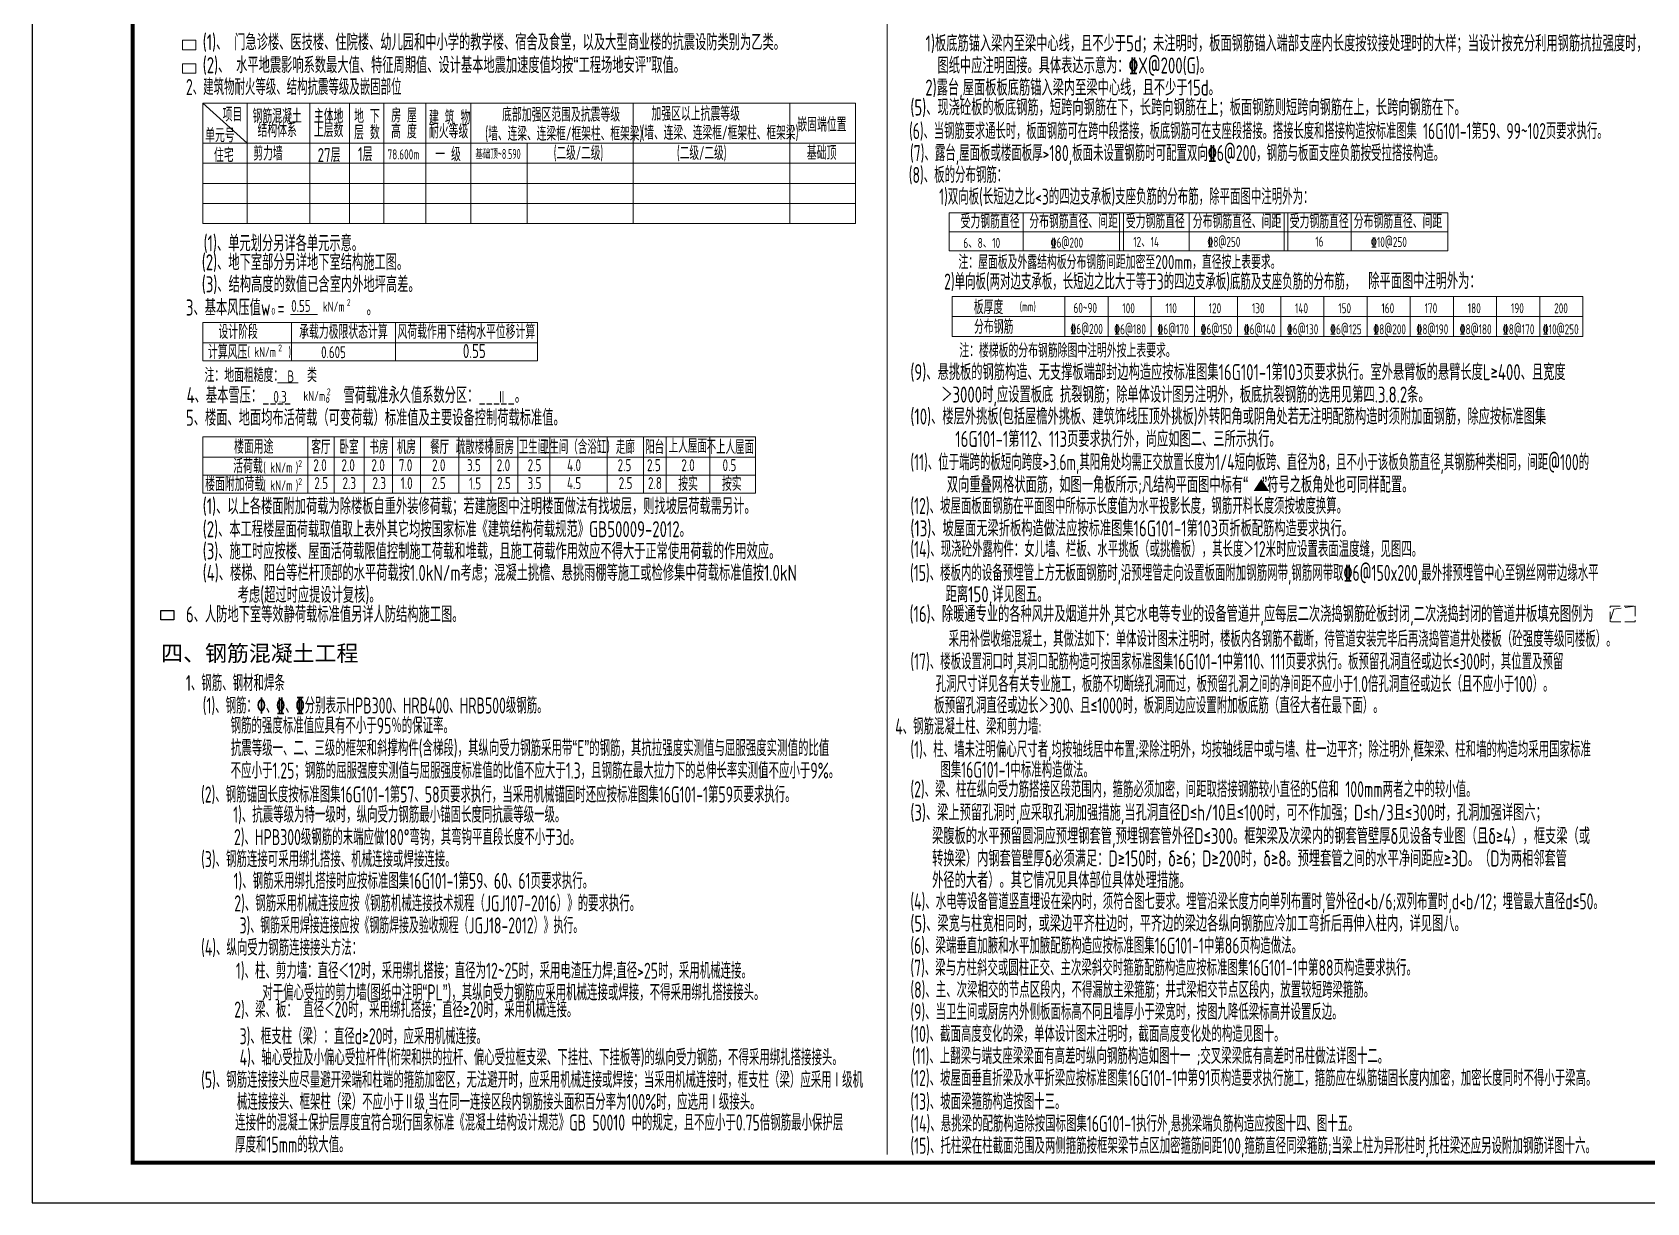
# Model space of a CAD drawing. Extents: x 5874492 to 7194610, y -939842 to -279257.
# Drawn here: x 5925904 to 5966118, y -599740 to -570574 of the extents above; entities that cross this region are included whole.
import ezdxf
from ezdxf.enums import TextEntityAlignment as Align

# ---------------------------------------------------------------- set-up
doc = ezdxf.new("R2010")
doc.units = 0
doc.header["$LTSCALE"] = 1000
doc.linetypes.add('DASH', pattern=[0.35, 0.25, -0.1])
doc.layers.add('S-通用-TAB', color=7, linetype='Continuous', lineweight=20)
doc.layers.add('S-通用-TEXT', color=7, linetype='Continuous', lineweight=20)
doc.layers.add('Y-云图图框', color=7, linetype='Continuous')
doc.styles.add('-黑体', font='', dxfattribs={"width": 0.8})
doc.styles.add('_YT_Name', font='', dxfattribs={"width": 0.8})
doc.styles.add('_YT_Sign_Text', font='ros.shx', dxfattribs={"width": 0.8, "bigfont": 'hztxt.shx'})
doc.styles.add('DIM_FONT', font='tssdeng.shx', dxfattribs={"width": 0.7, "bigfont": 'tssdchn.shx'})
doc.styles.get("Standard").update_dxf_attribs({"font": 'gbenor.shx', "bigfont": 'gbcbig.shx'})
doc.styles.add('TSSD_Rein', font='tssdeng.shx', dxfattribs={"width": 0.7, "bigfont": 'hztxt.shx'})
doc.styles.get('-黑体').set_extended_font_data('SimHei')
doc.styles.get('_YT_Name').set_extended_font_data('SimHei')

# ---------------------------------------------------------------- blocks, each defined once
blk = doc.blocks.new('ECMCTK_A1_横_单行图名--0')
at = {"color": 4}
blk.add_lwpolyline([(0, 0), (841, 0), (841, 594), (0, 594)], close=True, dxfattribs=at)
at = {"const_width": 1}
blk.add_lwpolyline([(25, 10), (831, 10), (831, 584), (25, 584)], close=True, dxfattribs=at)
at = {"color": 80, "flags": 3}
for tag, height, p in [('YTHQINS', 3, (34.31, 585.5)), ('ECMCKEY', 3, (292.07, 288.23)), ('YTTQINS', 5.62, (848.03, 12.81)), ('YTFRAME', 3, (652.76, 5.84)), ('YTBARCODE_T1', 3, (749.78, 5.95))]:
    blk.add_attdef(tag, text='', height=height, dxfattribs=at).set_placement(p, align=Align.MIDDLE_CENTER)
for tag, height, style, width, p in [('审查批准号', 4, '_YT_Sign_Text', 0.8, (761.06, 43.81)), ('工程号', 4, '_YT_Sign_Text', 0.5, (804.08, 44.12)), ('设计单位', 6, '_YT_Name', 0.8, (623.75, 38.6)), ('证书编号', 4, '_YT_Sign_Text', 0.8, (708.87, 43.81)), ('建设单位', 4, '_YT_Sign_Text', 0.8, (734.96, 36.11)), ('阶段', 4, '_YT_Sign_Text', 0.8, (804.08, 35.81)), ('项目号', 4, '_YT_Sign_Text', 0.5, (822.08, 33.72)), ('项目名称', 4, '_YT_Sign_Text', 0.8, (734.96, 28.11)), ('专业', 4, '_YT_Sign_Text', 0.8, (804.08, 27.31)), ('图纸名称', 4.5, '_YT_Name', 0.8, (735.39, 15.06)), ('图纸编号', 4, '_YT_Sign_Text', 0.5, (803.93, 19.36)), ('出图比例', 4.2, '_YT_Sign_Text', 0.8, (681.82, 11.78)), ('日期', 4, '_YT_Sign_Text', 0.5, (803.88, 12.13)), ('版本号', 4, '_YT_Sign_Text', 0.8, (822.08, 13))]:
    blk.add_attdef(tag, text='', height=height, dxfattribs=dict(style=style, width=width)).set_placement(p, align=Align.CENTER)
at = {"style": '_YT_Sign_Text', "width": 0.8, "flags": 3}
for tag, p, height in [('[审定人]', (590.95, 27.81), 4.1), ('{审定人}', (605.87, 26.45), 6.24), ('[校对人]', (642.23, 27.82), 4.1), ('{校对人}', (658.35, 26.53), 6.24), ('[审核人]', (591.01, 19.76), 4.1), ('{审核人}', (606.98, 18.44), 6.24), ('[设计人]', (642.47, 20.21), 4.1), ('{设计人}', (658.48, 18.54), 6.24), ('[项目负责人]', (590.78, 12.01), 4.1), ('{项目负责人}', (608.28, 10.72), 6.24), ('[专业负责人]', (642.74, 11.77), 4.1), ('{专业负责人}', (658.58, 10.36), 6.24)]:
    blk.add_attdef(tag, p, '', height=height, dxfattribs=at)
at = {"color": 80, "flags": 3}
for tag, p in [('YTBZSIT', (25, 10)), ('EXT_TK_LEFT', (25, 10)), ('YTQRCODE', (551.04, 11.91))]:
    blk.add_attdef(tag, p, '', height=3, dxfattribs=at)

msp = doc.modelspace()

# ---------------------------------------------------------------- hatches: boundary and pattern name
at = {"layer": 'S-通用-TEXT'}
msp.add_hatch(color=1, dxfattribs=at).paths.add_polyline_path([(5956663.5, -581986.1), (5956681.7, -581986.1), (5956518.2, -581732.1), (5956354.7, -581986.1)])

# ---------------------------------------------------------------- linework, layer by layer
at = {"color": 1}
msp.add_lwpolyline([(5929108.5, -584979.7), (5929433.4, -584979.7), (5929433.4, -585213.3), (5929108.5, -585213.3)], close=True, dxfattribs=at)
at = {"layer": 'S-通用-TAB'}
for p, q in [((5947196.6, -541339.5), (5947196.6, -598539.5)), ((5947196.6, -541339.5), (5947196.6, -598457.5)), ((5930149.9, -572339.5), (5946413, -572339.5)), ((5930149.9, -572339.5), (5930149.9, -575339.5)), ((5931260.1, -573339.5), (5930149.9, -572339.5)), ((5931260.1, -572339.5), (5931260.1, -575339.5)), ((5932817.1, -572339.5), (5932817.1, -575339.5)), ((5933805.7, -572339.5), (5933805.7, -575339.5)), ((5934658.3, -572339.5), (5934658.3, -575339.5)), ((5935704.7, -572339.5), (5935704.7, -575339.5)), ((5936830.4, -572339.5), (5936830.4, -575339.5)), ((5940873.7, -572339.5), (5940873.7, -575339.5)), ((5944774.6, -572339.5), (5944774.6, -575339.5)), ((5944774.6, -572339.5), (5944774.6, -575339.5)), ((5946413, -572339.5), (5946413, -575339.5)), ((5930149.9, -573339.5), (5946413, -573339.5)), ((5938231.1, -573339.5), (5938231.1, -575339.5)), ((5930149.9, -573839.5), (5946413, -573839.5)), ((5930149.9, -574339.5), (5946413, -574339.5)), ((5930149.9, -574839.5), (5946413, -574839.5)), ((5930149.9, -575339.5), (5946413, -575339.5)), ((5948741.7, -576020.6), (5948741.7, -575070.7)), ((5948742.2, -575070.2), (5961166.6, -575070.2)), ((5949795.1, -575382.5), (5949795.6, -575382)), ((5949795.1, -575382.5), (5949795.6, -575382)), ((5950586.1, -576020.6), (5950586.1, -575070.2)), ((5952988.3, -576020.6), (5952988.3, -575070.2)), ((5953082.2, -576020.6), (5953082.2, -575070.2)), ((5954721.9, -576020.6), (5954721.9, -575070.2)), ((5957088.4, -576020.6), (5957088.4, -575070.7)), ((5957182.2, -576020.6), (5957182.2, -575070.7)), ((5958754.1, -575070.2), (5958754.1, -576020.6)), ((5961166.6, -575070.2), (5961167.1, -575070.7)), ((5961166.6, -575070.2), (5961167.1, -575070.7)), ((5961166.6, -575070.2), (5961167.1, -575070.7)), ((5961167.1, -576020.6), (5961167.1, -575070.7)), ((5948741.7, -575550.8), (5961167.1, -575550.8)), ((5948741.7, -576020.6), (5961167.1, -576020.6)), ((5948819.4, -577158.5), (5948819.9, -577158)), ((5948819.4, -577158.5), (5948819.4, -578154.9)), ((5948819.9, -577158), (5964530.7, -577158)), ((5948819.9, -577158), (5948819.9, -578154.4)), ((5951624, -577158), (5951624, -578155.4)), ((5952699.5, -577158), (5952699.5, -578155.4)), ((5953775.1, -577158), (5953775.1, -578155.4)), ((5954850.6, -577158), (5954850.6, -578155.4)), ((5955926.2, -577158), (5955926.2, -578155.4)), ((5957001.8, -577158), (5957001.8, -578155.4)), ((5958077.3, -577158), (5958077.3, -578155.4)), ((5959152.9, -577158), (5959152.9, -578155.4)), ((5960228.5, -577158), (5960228.5, -578155.4)), ((5961304, -577158), (5961304, -578155.4)), ((5962379.6, -577158), (5962379.6, -578155.4)), ((5963455.2, -577158), (5963455.2, -578155.4)), ((5964530.7, -577158), (5964530.7, -578155.4)), ((5930149.9, -577806.3), (5930149.9, -578763)), ((5930149.9, -577806.3), (5938490.4, -577806.3)), ((5932359.3, -578763), (5932359.3, -577806.3)), ((5934952, -578763), (5934952, -577806.3)), ((5938490.4, -577806.3), (5938490.4, -578763)), ((5948819.4, -577656.7), (5964530.7, -577656.7)), ((5948819.9, -578155.4), (5964530.7, -578155.4)), ((5930149.9, -578316.3), (5938490.4, -578316.3)), ((5930149.9, -578763), (5938490.4, -578763)), ((5943920.3, -580653.2), (5930149.9, -580653.2)), ((5930149.9, -580653.2), (5930149.9, -582056.9)), ((5932767, -580653.2), (5932767, -582056.9)), ((5932767, -580653.2), (5932767, -582056.9)), ((5933420.6, -580653.2), (5933420.6, -582056.9)), ((5934167, -580653.2), (5934167, -582056.9)), ((5934874.1, -580653.2), (5934874.1, -582056.9)), ((5935574.1, -580653.2), (5935574.1, -582056.9)), ((5936526.8, -580653.2), (5936526.8, -582056.9)), ((5937327.3, -580653.2), (5937327.3, -582056.9)), ((5937997.9, -580653.2), (5937997.9, -582056.9)), ((5938794.6, -580653.2), (5938794.6, -582056.9)), ((5940226, -580653.2), (5940226, -582056.9)), ((5941127.7, -580653.2), (5941127.7, -582056.9)), ((5941689.9, -580653.2), (5941689.9, -582056.9)), ((5942779.4, -580653.2), (5942779.4, -582056.9)), ((5943920.3, -580653.2), (5943920.3, -582056.9)), ((5943920.3, -580653.2), (5943920.3, -582056.9)), ((5943920.3, -582056.9), (5943920.3, -580653.2)), ((5930149.9, -581163.2), (5943920.3, -581163.2)), ((5930149.9, -581609.9), (5943920.3, -581609.9)), ((5930149.9, -582056.9), (5943920.3, -582056.9))]:
    msp.add_line(p, q, dxfattribs=at)
at = {"layer": 'S-通用-TEXT', "color": 1}
for points in [[(5929649.1, -570774.7), (5929974, -570774.7), (5929974, -571008.4), (5929649.1, -571008.4)], [(5929649.1, -571356.5), (5929974, -571356.5), (5929974, -571590.2), (5929649.1, -571590.2)]]:
    msp.add_lwpolyline(points, close=True, dxfattribs=at)
at = {"layer": 'S-通用-TEXT', "color": 4}
msp.add_lwpolyline([(5932337.4, -577610), (5933009.6, -577610)], dxfattribs=at)
at = {"layer": 'S-通用-TEXT'}
msp.add_lwpolyline([(5932015.5, -579312.9), (5932527.4, -579312.9)], dxfattribs=at)
at = {"layer": 'S-通用-TEXT', "const_width": 30}
msp.add_lwpolyline([(5956663.5, -581986.1), (5956354.7, -581986.1), (5956518.2, -581732.1), (5956681.7, -581986.1), (5956372.9, -581986.1)], dxfattribs=at)
at = {"layer": 'S-通用-TEXT', "linetype": 'DASH'}
for points in [[(5965827, -584874.2), (5965295.8, -584949.5), (5965206.2, -585265.3)], [(5965206.2, -585265.3), (5965206.2, -584874.2), (5965827, -584874.2), (5965827, -585265.3), (5965206.2, -585265.3)]]:
    msp.add_lwpolyline(points, dxfattribs=at)

# ---------------------------------------------------------------- block references
at = {"layer": 'Y-云图图框', "xscale": 100, "yscale": 100, "zscale": 100}
msp.add_blockref('ECMCTK_A1_横_单行图名--0', (5925904, -599739.5), dxfattribs=at)

# ---------------------------------------------------------------- texts
at = {"layer": 'S-通用-TEXT', "color": 2, "style": 'TSSD_Rein', "width": 0.7}
msp.add_text('(1)、 门急诊楼、医技楼、住院楼、幼儿园和中小学的教学楼、宿舍及食堂，以及大型商业楼的抗震设防类别为乙类。', height=400, rotation=0, dxfattribs=at).set_placement((5930149.9, -571021.6))
at = {"layer": 'S-通用-TEXT', "color": 6, "ltscale": 99, "style": 'TSSD_Rein', "width": 0.7}
for s, p in [('1)板底筋锚入梁内至梁中心线，且不少于5d；未注明时，板面钢筋锚入端部支座内长度按铰接处理时的大样；当设计按充分利用钢筋抗拉强度时，', (5948155.7, -571052)), ('图纸中应注明固接。具体表达示意为：\x84X@200(G)。', (5948452, -571602)), ('2)露台,屋面板板底筋锚入梁内至梁中心线，且不少于15d。', (5948148.7, -572152))]:
    msp.add_text(s, height=400, rotation=0, dxfattribs=at).set_placement(p)
at = {"layer": 'S-通用-TEXT', "style": 'TSSD_Rein'}
for s, height, width, p in [('(2)、 水平地震影响系数最大值、特征周期值、设计基本地震加速度值均按“工程场地安评”取值。', 400, 0.7, (5930149.9, -571593.5)), ('(5)、现浇砼板的板底钢筋，短跨向钢筋在下，长跨向钢筋在上；板面钢筋则短跨向钢筋在上，长跨向钢筋在下。', 400, 0.7, (5947777.4, -572648.4)), ('项目', 350, 0.7, (5930644.3, -572798.6)), ('建 筑 物', 350, 0.7, (5935784.6, -572869.1)), ('底部加强区范围及抗震等级 ', 350, 0.7, (5937606.6, -572801.9)), ('加强区以上抗震等级 ', 350, 0.7, (5941327.1, -572779.3)), ('单元号', 350, 0.7, (5930209.9, -573318.5)), ('耐火等级', 350, 0.7, (5935784.6, -573219.1)), ('一 级', 350, 0.7, (5935941.6, -573790.1)), ('基础顶~8.590', 250, 0.55, (5936943.6, -573730.7)), ('(二级/二级)', 350, 0.55, (5938892.9, -573758)), ('(二级/二级)', 350, 0.55, (5941963.4, -573758)), ('78.600m', 250, 0.7, (5934752.5, -573741.2)), ('受力钢筋直径', 350, 0.7, (5949027.5, -575461)), ('分布钢筋直径、间距', 350, 0.7, (5950739.3, -575461)), ('受力钢筋直径', 350, 0.7, (5953143.1, -575461)), ('分布钢筋直径、间距', 350, 0.7, (5954810.4, -575461)), ('受力钢筋直径', 350, 0.7, (5957226.1, -575461)), ('分布钢筋直径、间距', 350, 0.7, (5958820.6, -575461)), ('(1)、单元划分另详各单元示意。', 400, 0.7, (5930171, -576033.5)), ('(2)、地下室部分另详地下室结构施工图。', 400, 0.7, (5930125.7, -576505.3)), ('     注：屋面板及外露结构板分布钢筋间距加密至200mm，直径按上表要求。', 350, 0.7, (5948230.6, -576475.4)), ('(3)、结构高度的数值已含室内外地坪高差。', 400, 0.7, (5930125.7, -577055.3)), ('除平面图中注明外为：  ', 400, 0.7, (5959181.3, -576973.3)), ('板厚度', 350, 0.7, (5949355.4, -577599.3)), ('(mm)', 228.57, 0.7, (5950500, -577526.7)), (' 分布钢筋 ', 350, 0.7, (5949213.7, -578087.7)), ('     注：楼梯板的分布钢筋除图中注明外按上表要求。', 350, 0.7, (5948251.8, -578679)), ('4、基本雪压：____     。 雪荷载准永久值系数分区：_____。', 400, 0.7, (5929747.6, -579818)), ('5、楼面、地面均布活荷载（可变荷载）标准值及主要设备控制荷载标准值。 ', 400, 0.7, (5929731.4, -580379.9)), ('双向重叠网格状面筋，如图一角板所示;凡结构平面图中标有“  ”符号之板角处也可同样配置。', 400, 0.7, (5948685.4, -582047.7)), ('(1)、以上各楼面附加荷载为除楼板自重外装修荷载；若建施图中注明楼面做法有找坡层，则找坡层荷载需另计。', 400, 0.7, (5930149.9, -582584.3)), ('(2)、本工程楼屋面荷载取值取上表外其它均按国家标准《建筑结构荷载规范》GB50009-2012。', 400, 0.7, (5930149.9, -583156.2)), ('(3)、施工时应按楼、屋面活荷载限值控制施工荷载和堆载，且施工荷载作用效应不得大于正常使用荷载的作用效应。', 400, 0.7, (5930149.9, -583706.2)), ('(4)、楼梯、阳台等栏杆顶部的水平荷载按1.0kN/m考虑；混凝土挑檐、悬挑雨棚等施工或检修集中荷载标准值按1.0kN', 400, 0.7, (5930149.9, -584244.8)), ('考虑(超过时应提设计复核)。', 400, 0.7, (5931020.3, -584794.8)), ('6、人防地下室等效静荷载标准值另详人防结构施工图。', 400, 0.7, (5929731.4, -585278.5)), ('(16)、除暖通专业的各种风井及烟道井外,其它水电等专业的设备管道井,应每层二次浇捣钢筋砼板封闭,二次浇捣封闭的管道井板填充图例为', 400, 0.7, (5947755.2, -585269.4)), ('采用补偿收缩混凝土，其做法如下：单体设计图未注明时，楼板内各钢筋不截断，待管道安装完毕后再浇捣管道井处楼板（砼强度等级同楼板）。', 400, 0.65, (5948729.2, -585890.9)), ('(17)、楼板设置洞口时,其洞口配筋构造可按国家标准图集16G101-1中第110、111页要求执行。板预留孔洞直径或边长≤300时，其位置及预留', 400, 0.65, (5947777.1, -586454.4))]:
    msp.add_text(s, height=height, rotation=0, dxfattribs=dict(at, width=width)).set_placement(p)
at = {"layer": 'S-通用-TEXT', "ltscale": 99, "style": 'TSSD_Rein'}
for s, width, p in [('2、建筑物耐火等级、结构抗震等级及嵌固部位', 0.65, (5929731.4, -572139.5)), ('(6)、当钢筋要求通长时，板面钢筋可在跨中段搭接，板底钢筋可在支座段搭接。搭接长度和搭接构造按标准图集 16G101-1第59、99~102页要求执行。', 0.64, (5947745.9, -573236.6)), ('(7)、露台,屋面板或楼面板厚>180,板面未设置钢筋时可配置双向\x846@200，钢筋与板面支座负筋按受拉搭接构造。', 0.65, (5947768.1, -573784.5)), ('(8)、板的分布钢筋：', 0.65, (5947736.7, -574328.6)), ('1)双向板(长短边之比<3的四边支承板)支座负筋的分布筋，除平面图中注明外为：  ', 0.65, (5948492.7, -574869.6)), ('2)单向板(两对边支承板，长短边之比大于等于3的四边支承板)底筋及支座负筋的分布筋， ', 0.65, (5948616.6, -576985.9)), ('      ＞3000时,应设置板底 抗裂钢筋；除单体设计图另注明外，板底抗裂钢筋的选用见第四.3.8.2条。', 0.7, (5947525.6, -579803.1)), ('(11)、位于端跨的板短向跨度>3.6m,其阳角处均需正交放置长度为1/4短向板跨、直径为8，且不小于该板负筋直径,其钢筋种类相同，间距@100的', 0.65, (5947777.1, -581487)), ('(12)、坡屋面板面钢筋在平面图中所标示长度值为水平投影长度，钢筋开料长度须按坡度换算。', 0.65, (5947777.1, -582577.1)), ('(14)、现浇砼外露构件：女儿墙、栏板、水平挑板（或挑檐板），其长度＞12米时应设置表面温度缝，见图四。', 0.65, (5947777.1, -583652.9)), ('1、钢筋、钢材和焊条 ', 0.65, (5929731.4, -586989.5)), ('(1)、柱、墙未注明偏心尺寸者,均按轴线居中布置;梁除注明外，均按轴线居中或与墙、柱一边平齐；除注明外,框架梁、柱和墙的构造均采用国家标准', 0.65, (5947777.1, -588641.5)), ('图集16G101-1中标准构造做法。', 0.65, (5948522.5, -589151.1)), ('(2)、梁、柱在纵向受力筋搭接区段范围内，箍筋必须加密，间距取搭接钢筋较小直径的5倍和 100mm两者之中的较小值。', 0.65, (5947778.4, -589637.1)), ('：', 0.65, (5932754.9, -592630.3)), ('(4)、水电等设备管道竖直埋设在梁内时，须符合图七要求。埋管沿梁长度方向单列布置时,管外径d<b/6;双列布置时,d<b/12；埋管最大直径d≤50。', 0.65, (5947777.1, -592432.8)), ('(4)、纵向受力钢筋连接接头方法：', 0.65, (5930110.1, -593582.2)), ('(6)、梁端垂直加腋和水平加腋配筋构造应按标准图集16G101-1中第86页构造做法。', 0.65, (5947777.4, -593532.8)), ('1)、柱、剪力墙：直径＜12时，采用绑扎搭接；直径为12~25时，采用电渣压力焊;直径>25时，采用机械连接。', 0.65, (5930975.8, -594159.3)), ('(7)、梁与方柱斜交或圆柱正交、主次梁斜交时箍筋配筋构造应按标准图集16G101-1中第88页构造要求执行。', 0.65, (5947777.4, -594082.8)), ('对于偏心受拉的剪力墙(图纸中注明“PL”)，其纵向受力钢筋应采用机械连接或焊接，不得采用绑扎搭接接头。', 0.65, (5931632, -594700.5)), ('(8)、主、次梁相交的节点区段内，不得漏放主梁箍筋；井式梁相交节点区段内，放置较短跨梁箍筋。', 0.65, (5947777.4, -594632.8)), ('(9)、当卫生间或厨房内外侧板面标高不同且墙厚小于梁宽时，按图九降低梁标高并设置反边。', 0.65, (5947777.4, -595182.8)), ('     3)、框支柱（梁）：直径d≥20时，应采用机械连接。', 0.65, (5930280.4, -595791.4)), ('(10)、截面高度变化的梁，单体设计图未注明时，截面高度变化处的构造见图十。', 0.65, (5947777.1, -595732.8)), ('     4)、轴心受拉及小偏心受拉杆件(桁架和拱的拉杆、偏心受拉框支梁、下挂柱、下挂板等)的纵向受力钢筋，不得采用绑扎搭接接头。', 0.65, (5930280.4, -596319.2)), ('(11)、上翻梁与端支座梁梁面有高差时纵向钢筋构造如图十一 ;交叉梁梁底有高差时吊柱做法详图十二。', 0.65, (5947817, -596282.8)), ('(5)、钢筋连接接头应尽量避开梁端和柱端的箍筋加密区，无法避开时，应采用\x91机械连接或焊接；当采用机械连接时，框支柱（梁）应采用Ⅰ级机', 0.65, (5930110.2, -596876.3)), ('(12)、坡屋面垂直折梁及水平折梁应按标准图集16G101-1中第91页构造要求执行施工，箍筋应在纵筋锚固长度内加密，加密长度同时不得小于梁高。', 0.65, (5947777.1, -596832.8)), ('(13)、坡面梁箍筋构造按图十三。', 0.65, (5947777.1, -597419.1)), ('(14)、悬挑梁的配筋构造除按国标图集16G101-1执行外,悬挑梁端负筋构造应按图十四、图十五。', 0.65, (5947777.1, -597969.1)), ('(15)、托柱梁在柱截面范围及两侧箍筋按框架梁节点区加密箍筋间距100,箍筋直径同梁箍筋;当梁上柱为异形柱时,托柱梁还应另设附加钢筋详图十六。', 0.65, (5947777.1, -598519.1))]:
    msp.add_text(s, height=400, rotation=0, dxfattribs=dict(at, width=width)).set_placement(p)
at = {"layer": 'S-通用-TEXT', "style": 'TSSD_Rein', "width": 0.7}
for s, p in [('钢筋混凝土', (5932004.5, -572664.5)), ('主体地', (5933286.4, -572664.5)), ('地 下', (5934239.9, -572664.5)), ('结构体系', (5932004.5, -573014.5)), ('上层数', (5933286.4, -573014.5)), ('层 数', (5934239.9, -573070.7))]:
    msp.add_text(s, height=350, rotation=0, dxfattribs=at).set_placement(p, align=Align.MIDDLE_CENTER)
for s, p in [('房 屋', (5934844.2, -572645.3)), ('高 度', (5934844.2, -573045.9))]:
    msp.add_text(s, height=350, rotation=0, dxfattribs=at).set_placement(p, align=Align.MIDDLE_LEFT)
at = {"layer": 'S-通用-TEXT', "color": 6, "style": 'TSSD_Rein'}
for s, height, width, p in [('(墙、连梁、连梁框/框架柱、框架梁)', 350, 0.6, (5937186.6, -573277.3)), ('(墙、连梁、连梁框/框架柱、框架梁)', 350, 0.6, (5941074.9, -573254.3)), ('3、基本风压值w =            。', 400, 0.7, (5929731.4, -577634.1))]:
    msp.add_text(s, height=height, rotation=0, dxfattribs=dict(at, width=width)).set_placement(p)
at = {"layer": 'S-通用-TEXT', "color": 7, "style": 'TSSD_Rein'}
for s, height, width, p in [('嵌固端位置', 350, 0.7, (5944960.7, -573048)), ('基础顶', 350, 0.7, (5945197.5, -573754)), ('6、8、10', 250, 0.7, (5949095.6, -575948.2)), ('\x846@200', 250, 0.7, (5951269.2, -575942.3)), ('12、14', 250, 0.7, (5953328.2, -575921.9)), ('\x848@250', 250, 0.7, (5955173.2, -575921.9)), ('16', 250, 0.7, (5957863.7, -575914.8)), ('\x8410@250', 250, 0.7, (5959248.3, -575926.3)), ('60~90', 250, 0.7, (5951839.2, -577567.6)), ('100', 250, 0.7, (5953057.2, -577574.9)), ('110', 250, 0.7, (5954132.7, -577574.9)), ('120', 250, 0.7, (5955208.3, -577574.9)), ('130', 250, 0.7, (5956283.8, -577574.9)), ('140', 250, 0.7, (5957359.4, -577574.9)), ('150', 250, 0.7, (5958435, -577574.9)), ('160', 250, 0.7, (5959510.5, -577574.9)), ('170', 250, 0.7, (5960586.1, -577574.9)), ('180', 250, 0.7, (5961661.7, -577574.9)), ('190', 250, 0.7, (5962737.2, -577574.9)), ('200', 250, 0.7, (5963812.8, -577574.9)), ('\x846@200', 250, 0.7, (5951759.7, -578090.6)), ('\x846@180', 250, 0.7, (5952851.5, -578099.1)), ('\x846@170', 250, 0.7, (5953927.1, -578099.1)), ('\x846@150', 250, 0.7, (5955002.7, -578099.1)), ('\x846@140', 250, 0.7, (5956078.2, -578099.1)), ('\x846@130', 250, 0.7, (5957153.8, -578099.1)), ('\x846@125', 250, 0.7, (5958229.3, -578099.1)), ('\x848@200', 250, 0.7, (5959304.9, -578099.1)), ('\x848@190', 250, 0.7, (5960380.5, -578099.1)), ('\x848@180', 250, 0.7, (5961456, -578099.1)), ('\x848@170', 250, 0.7, (5962531.6, -578099.1)), ('\x8410@250', 250, 0.7, (5963527.4, -578099.1)), ('(15)、楼板内的设备预埋管上方无板面钢筋时,沿预埋管走向设置板面附加钢筋网带,钢筋网带取\x846@150x200,最外排预埋管中心至钢丝网带边缘水平', 400, 0.65, (5947768.3, -584244.8))]:
    msp.add_text(s, height=height, rotation=0, dxfattribs=dict(at, width=width)).set_placement(p)
at = {"layer": 'S-通用-TEXT', "color": 4, "style": 'TSSD_Rein', "width": 0.7}
for s, height, p in [('住宅', 350, (5930429.1, -573809.5)), ('剪力墙', 350, (5931407.5, -573770.7)), ('27层', 350, (5933012.4, -573809.5)), ('1层', 350, (5934016.2, -573786.6)), ('0.55', 295.44, (5932354.3, -577541.7)), ('0.605', 295.44, (5933098.9, -578695.1)), ('B', 295.4, (5932257.5, -579297.4)), ('0.3', 295.44, (5931909.5, -579806.9)), ('II', 295.44, (5937533, -579806.9))]:
    msp.add_text(s, height=height, rotation=0, dxfattribs=at).set_placement(p)
at = {"layer": 'S-通用-TEXT', "color": 6, "style": 'TSSD_Rein', "width": 0.7}
for s, height, p in [('0', 170, (5931860, -577610)), ('kN/m', 251.13, (5933142.3, -577536.2)), ('2', 170, (5933738.8, -577395.5)), ('计算风压', 350, (5930281.4, -578716.9))]:
    msp.add_text(s, height=height, dxfattribs=at).set_placement(p)
at = {"layer": 'S-通用-TEXT', "style": 'TSSD_Rein', "width": 0.7}
for s, height, p in [('设计阶段', 350, (5930541.6, -578214)), ('承载力极限状态计算', 350, (5932551.6, -578214)), ('风荷载作用下结构水平位移计算', 350, (5935000.8, -578214)), ('(         )', 251.126, (5931262.7, -578666.4)), ('kN/m', 251.13, (5931433.6, -578666.4)), ('2', 170, (5932030.1, -578525.7)), ('注：地面粗糙度：    类 ', 350, (5930194.8, -579292.5)), ('楼面用途', 350, (5930930.1, -581075.6)), ('活荷载', 350, (5930909.1, -581561)), ('楼面附加荷载', 350, (5930211, -582007.7))]:
    msp.add_text(s, height=height, dxfattribs=at).set_placement(p)
at = {"layer": 'S-通用-TEXT', "color": 7, "style": 'TSSD_Rein', "width": 0.7}
msp.add_text('0.55', height=350, dxfattribs=at).set_placement((5936914, -578692.1), align=Align.CENTER)
at = {"layer": 'S-通用-TEXT', "color": 7, "linetype": 'Continuous'}
for s, style, width, p in [('(9)、悬挑板的钢筋构造、无支撑板端部封边构造应按标准图集16G101-1第103页要求执行。室外悬臂板的悬臂长度L≥400、且宽度', 'TSSD_Rein', 0.7, (5947777.1, -579243.1)), ('(10)、楼层外挑板(包括屋檐外挑板、建筑饰线压顶外挑板)外转阳角或阴角处若无注明配筋构造时须附加面钢筋，除应按标准图集', 'TSSD_Rein', 0.7, (5947777.1, -580349.1)), (' 16G101-1第112、113页要求执行外，尚应如图二、三所示执行。', 'TSSD_Rein', 0.7, (5948726, -580909.1)), ('(13)、坡屋面无梁折板构造做法应按标准图集16G101-1第103页折板配筋构造要求执行。', 'TSSD_Rein', 0.7, (5947777.1, -583136.6)), ('(3)、梁上预留孔洞时,应采取孔洞加强措施,当孔洞直径D≤h/10且≤100时，可不作加强；D≤h/3且≤300时，孔洞加强详图六；', 'TSSD_Rein', 0.7, (5947777.1, -590218.1)), ('梁腹板的水平预留圆洞应预埋钢套管,预埋钢套管外径D≤300。框架梁及次梁内的钢套管壁厚δ见设备专业图（且δ≥4），框支梁（或', 'TSSD_Rein', 0.7, (5948317.5, -590802.8)), ('转换梁）内钢套管壁厚δ必须满足：D≥150时，δ≥6；D≥200时，δ≥8。预埋套管之间的水平净间距应≥3D。（D为两相邻套管', 'TSSD_Rein', 0.7, (5948317.5, -591362.8)), ('外径的大者）。其它情况见具体部位具体处理措施。', 'TSSD_Rein', 0.7, (5948317.5, -591902.8)), ('     3)、钢筋采用焊接连接应按《钢筋焊接及验收规程（JGJ18-2012）》执行。', 'DIM_FONT', 0.65, (5930278.4, -593030)), ('(5)、梁宽与柱宽相同时，或梁边平齐柱边时，平齐边的梁边各纵向钢筋应冷加工弯折后再伸入柱内，详见图八。', 'TSSD_Rein', 0.7, (5947776.8, -592982.8))]:
    msp.add_text(s, height=400, dxfattribs=dict(at, style=style, width=width)).set_placement(p)
at = {"layer": 'S-通用-TEXT', "color": 7, "style": 'TSSD_Rein', "width": 0.7}
for s, height, p in [('2', 170, (5933241.2, -579618)), ('kN/m', 251.13, (5932657.9, -579766.4)), ('(       )', 251.13, (5931657.2, -581548.9)), ('kN/m', 260, (5931828.1, -581548.9)), ('2', 170, (5932529.9, -581408.2)), ('(       )', 251.13, (5931657.2, -581995.6)), ('kN/m', 260, (5931828.1, -581995.6)), ('2', 170, (5932529.9, -581854.9))]:
    msp.add_text(s, height=height, dxfattribs=at).set_placement(p)
at = {"layer": 'S-通用-TEXT', "style": 'TSSD_Rein'}
for s, width, p in [('卫生间（含浴缸）', 0.5, (5939493.3, -581083.2)), ('上人屋面', 0.55, (5942232.2, -581056.3)), ('客厅', 0.55, (5933093.8, -581084.6)), ('卧室', 0.5, (5933793.8, -581084.6)), ('书房', 0.5, (5934540.2, -581084.6)), ('机房', 0.5, (5935224.1, -581084.6)), ('餐厅', 0.5, (5936050.5, -581084.6)), ('疏散楼梯', 0.5, (5936927.1, -581084.6)), ('厨房', 0.55, (5937662.6, -581084.6)), ('卫生间', 0.5, (5938374, -581083.2)), ('走廊', 0.5, (5940676.8, -581083.2)), ('阳台', 0.5, (5941408.8, -581084.6)), ('不上人屋面', 0.5, (5943291.3, -581083.2))]:
    msp.add_text(s, height=350, dxfattribs=dict(at, width=width)).set_placement(p, align=Align.CENTER)
at = {"layer": 'S-通用-TEXT', "color": 4, "style": 'TSSD_Rein', "width": 0.7}
for s, height, p in [('2.0', 300, (5933071.8, -581511.5)), ('2.0', 300, (5933771.8, -581511.5)), ('2.0', 300, (5934518.1, -581511.5)), ('7.0', 300, (5935202.1, -581511.5)), ('2.0', 300, (5936028.4, -581511.5)), ('3.5', 300, (5936905, -581511.5)), ('2.0', 300, (5937640.6, -581511.5)), ('2.5', 300, (5938413.4, -581511.5)), ('4.0', 300, (5939400.1, -581511.5)), ('2.5', 300, (5940654.8, -581511.5)), ('2.5', 300, (5941386.8, -581511.5)), ('2.0', 300, (5942238.3, -581511.5)), ('0.5', 300, (5943269.3, -581511.5)), ('2.5', 300, (5933099.4, -581958.4)), ('2.3', 300, (5933799.4, -581958.4)), ('2.3', 300, (5934545.8, -581958.4)), ('1.0', 300, (5935229.7, -581958.4)), ('2.5', 300, (5936029.4, -581958.4)), ('1.5', 300, (5936932.7, -581965)), ('2.5', 300, (5937654.4, -581958.4)), ('3.5', 300, (5938413.4, -581958.4)), ('4.5', 300, (5939400.1, -581958.4)), ('2.5', 300, (5940682.4, -581958.4)), ('2.8', 300, (5941414.4, -581958.4)), ('按实', 350, (5942238.3, -582003.8)), ('按实', 350, (5943327.8, -582003.8))]:
    msp.add_text(s, height=height, dxfattribs=at).set_placement(p, align=Align.CENTER)
at = {"layer": 'S-通用-TEXT', "color": 7, "ltscale": 99, "style": 'TSSD_Rein'}
for s, width, p in [('距离150,详见图五。', 0.7, (5948654.8, -584778.5)), ('(1)、钢筋：\x82、\x84、\x85分别表示HPB300、HRB400、HRB500级钢筋。', 0.65, (5930149.9, -587550.3)), ('钢筋的强度标准值应具有不小于95％的保证率。', 0.65, (5930844, -588050.3)), ('抗震等级一、二、三级的框架和斜撑构件(含梯段)，其纵向受力钢筋采用带“E”的钢筋，其抗拉强度实测值与屈服强度实测值的比值', 0.65, (5930851.3, -588611)), ('不应小于1.25；钢筋的屈服强度实测值与屈服强度标准值的比值不应大于1.3，且钢筋在最大拉力下的总伸长率实测值不应小于9%%%。', 0.65, (5930845.7, -589171)), ('(2)、钢筋锚固长度按标准图集16G101-1第57、58页要求执行，当采用机械锚固时还应按标准图集16G101-1第59页要求执行。', 0.65, (5930108.3, -589767.3)), ('1)、抗震等级为特一级时，纵向受力钢筋最小锚固长度同抗震等级一级。', 0.65, (5930906.9, -590269.4)), ('2)、HPB300级钢筋的末端应做180%%D弯钩，其弯钩平直段长度不小于3d。', 0.65, (5930928.4, -590829.4)), ('(3)、钢筋连接可采用绑扎搭接、机械连接或焊接连接。', 0.65, (5930110.1, -591379)), ('1)、钢筋采用绑扎搭接时应按标准图集16G101-1第59、60、61页要求执行。', 0.65, (5930917, -591920)), ('2)、钢筋采用机械连接应按《钢筋机械连接技术规程（JGJ107-2016）》的要求执行。', 0.65, (5930935.9, -592480))]:
    msp.add_text(s, height=400, rotation=0, dxfattribs=dict(at, width=width)).set_placement(p)
at = {"layer": 'S-通用-TEXT', "ltscale": 99, "style": '-黑体'}
msp.add_text('四、钢筋混凝土工程', height=400, rotation=0, dxfattribs=at).set_placement((5929116, -586248.2))
at = {"layer": 'S-通用-TEXT', "color": 2, "ltscale": 99, "style": 'TSSD_Rein', "width": 0.65}
for s, p in [('孔洞尺寸详见各有关专业施工，板筋不切断绕孔洞而过，板预留孔洞之间的净间距不应小于1.0倍孔洞直径或边长（且不应小于100）。', (5948407.7, -587014.4)), ('板预留孔洞直径或边长＞300、且≤1000时，板洞周边应设置附加板底筋（直径大者在最下面）。', (5948369.4, -587548.6)), ('4、钢筋混凝土柱、梁和剪力墙: ', (5947398.6, -588072.3)), ('械连接接头、框架柱（梁）不应小于Ⅱ级,当在同一连接区段内钢筋接头面积百分率为100%%%时，应选用Ⅰ级接头。', (5931001.3, -597426.1)), ('连接件的混凝土保护层厚度宜符合现行国家标准《混凝土结构设计规范》GB 50010 中的规定，且不应小于0.75倍钢筋最小保护层', (5930956.7, -597941.7)), ('厚度和15mm的较大值。', (5930956.7, -598491.7))]:
    msp.add_text(s, height=400, rotation=0, dxfattribs=at).set_placement(p)
at = {"layer": 'S-通用-TEXT', "ltscale": 99, "style": 'TSSD_Rein', "width": 0.65}
msp.add_text('2)、梁、板： 直径＜20时，采用绑扎搭接；直径≥20时，采用机械连接。', height=400, rotation=0, dxfattribs=at).set_placement((5930934.7, -595245.8), align=Align.BOTTOM_LEFT)

doc.saveas('drawing.dxf')
